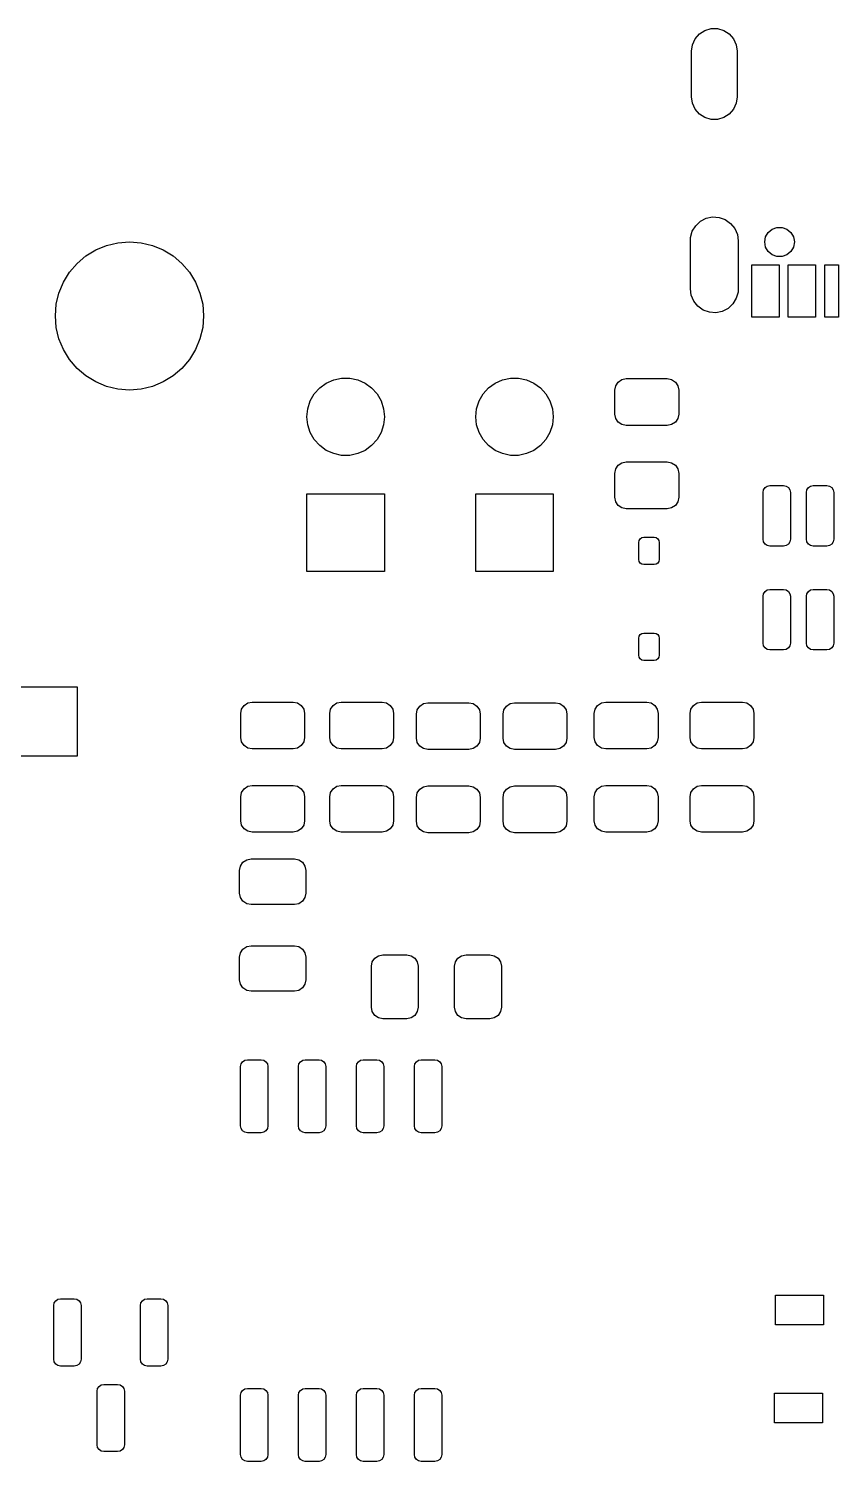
# Model space of a CAD drawing. Extents: x 0.07 to 2.75, y -2.34 to -0.07.
# Drawn here: x 1.463 to 2.162, y -1.306 to -0.07 of the extents above; entities that cross this region are included whole.
import ezdxf

# ---------------------------------------------------------------- set-up
doc = ezdxf.new("R2010")
doc.units = 0
doc.header["$MEASUREMENT"] = 0
doc.layers.add('BLACK', color=7, linetype='CONTINUOUS')

msp = doc.modelspace()

# ---------------------------------------------------------------- linework, layer by layer
at = {"layer": 'BLACK', "linetype": 'CONTINUOUS'}
for p, q in [((2.04223, -0.074887), (2.04694, -0.071858)), ((2.04694, -0.071858), (2.05232, -0.070279)), ((2.05232, -0.070279), (2.05792, -0.070279)), ((2.05792, -0.070279), (2.0633, -0.071858)), ((2.0633, -0.071858), (2.06801, -0.074887)), ((2.03543, -0.089764), (2.03623, -0.084218)), ((2.03623, -0.084218), (2.03856, -0.079121)), ((2.03856, -0.079121), (2.04223, -0.074887)), ((2.06801, -0.074887), (2.07168, -0.079121)), ((2.07168, -0.079121), (2.07401, -0.084218)), ((2.07401, -0.084218), (2.0748, -0.089764)), ((2.03543, -0.129134), (2.03543, -0.089764)), ((2.0748, -0.089764), (2.0748, -0.129134)), ((2.03623, -0.13468), (2.03543, -0.129134)), ((2.03856, -0.139776), (2.03623, -0.13468)), ((2.07401, -0.13468), (2.07168, -0.139776)), ((2.0748, -0.129134), (2.07401, -0.13468)), ((2.04223, -0.144011), (2.03856, -0.139776)), ((2.04694, -0.14704), (2.04223, -0.144011)), ((2.05232, -0.148619), (2.04694, -0.14704)), ((2.0633, -0.14704), (2.05792, -0.148619)), ((2.06801, -0.144011), (2.0633, -0.14704)), ((2.07168, -0.139776), (2.06801, -0.144011)), ((2.05792, -0.148619), (2.05232, -0.148619)), ((2.0432, -0.23646), (2.0482, -0.233871)), ((2.0482, -0.233871), (2.05371, -0.232725)), ((2.05371, -0.232725), (2.05932, -0.233109)), ((2.05932, -0.233109), (2.06463, -0.234994)), ((2.03464, -0.250532), (2.03616, -0.245112)), ((2.03616, -0.245112), (2.03908, -0.240302)), ((2.03908, -0.240302), (2.0432, -0.23646)), ((2.06463, -0.234994), (2.06923, -0.238241)), ((2.06923, -0.238241), (2.07278, -0.242607)), ((2.07278, -0.242607), (2.07502, -0.24777)), ((2.09939, -0.249954), (2.10162, -0.246106)), ((2.10162, -0.246106), (2.10502, -0.24325)), ((2.10502, -0.24325), (2.1092, -0.24173)), ((2.1092, -0.24173), (2.11364, -0.24173)), ((2.11364, -0.24173), (2.11781, -0.24325)), ((2.11781, -0.24325), (2.12122, -0.246106)), ((2.12122, -0.246106), (2.12344, -0.249954)), ((1.52135, -0.261107), (1.53062, -0.257265)), ((1.53062, -0.257265), (1.54039, -0.254921)), ((1.54039, -0.254921), (1.55039, -0.254134)), ((1.55039, -0.254134), (1.5604, -0.254921)), ((1.5604, -0.254921), (1.57016, -0.257265)), ((1.57016, -0.257265), (1.57944, -0.261107)), ((2.03445, -0.253346), (2.03464, -0.250532)), ((2.03445, -0.294685), (2.03445, -0.253346)), ((2.07502, -0.24777), (2.07579, -0.253346)), ((2.07579, -0.253346), (2.07579, -0.294685)), ((2.09862, -0.254331), (2.09939, -0.249954)), ((2.09939, -0.258707), (2.09862, -0.254331)), ((2.10162, -0.262555), (2.09939, -0.258707)), ((2.12344, -0.258707), (2.12122, -0.262555)), ((2.12344, -0.249954), (2.12421, -0.254331)), ((2.12421, -0.254331), (2.12344, -0.258707)), ((1.50516, -0.272872), (1.51279, -0.266352)), ((1.51279, -0.266352), (1.52135, -0.261107)), ((1.57944, -0.261107), (1.588, -0.266352)), ((1.588, -0.266352), (1.59563, -0.272872)), ((2.10502, -0.265412), (2.10162, -0.262555)), ((2.1092, -0.266932), (2.10502, -0.265412)), ((2.11364, -0.266932), (2.1092, -0.266932)), ((2.11781, -0.265412), (2.11364, -0.266932)), ((2.12122, -0.262555), (2.11781, -0.265412)), ((1.49339, -0.289066), (1.49864, -0.280506)), ((1.49864, -0.280506), (1.50516, -0.272872)), ((1.59563, -0.272872), (1.60215, -0.280506)), ((1.60215, -0.280506), (1.6074, -0.289066)), ((2.0874, -0.319291), (2.0874, -0.274016)), ((2.0874, -0.274016), (2.11102, -0.274016)), ((2.11102, -0.274016), (2.11102, -0.319291)), ((2.1189, -0.319291), (2.1189, -0.274016)), ((2.1189, -0.274016), (2.14252, -0.274016)), ((2.14252, -0.274016), (2.14252, -0.319291)), ((2.15039, -0.319291), (2.15039, -0.274016)), ((2.15039, -0.274016), (2.1622, -0.274016)), ((2.1622, -0.274016), (2.1622, -0.319291)), ((1.48955, -0.29834), (1.49339, -0.289066)), ((1.6074, -0.289066), (1.61124, -0.29834)), ((2.03522, -0.300262), (2.03445, -0.294685)), ((2.07579, -0.294685), (2.07559, -0.297499)), ((1.48642, -0.31811), (1.4872, -0.308102)), ((1.4872, -0.308102), (1.48955, -0.29834)), ((1.61124, -0.29834), (1.61358, -0.308102)), ((1.61358, -0.308102), (1.61437, -0.31811)), ((2.03746, -0.305424), (2.03522, -0.300262)), ((2.04101, -0.309791), (2.03746, -0.305424)), ((2.07115, -0.307729), (2.06704, -0.311571)), ((2.07408, -0.30292), (2.07115, -0.307729)), ((2.07559, -0.297499), (2.07408, -0.30292)), ((1.4872, -0.328118), (1.48642, -0.31811)), ((1.61437, -0.31811), (1.61358, -0.328118)), ((2.04561, -0.313037), (2.04101, -0.309791)), ((2.05091, -0.314922), (2.04561, -0.313037)), ((2.05653, -0.315306), (2.05091, -0.314922)), ((2.06204, -0.314161), (2.05653, -0.315306)), ((2.06704, -0.311571), (2.06204, -0.314161)), ((2.11102, -0.319291), (2.0874, -0.319291)), ((2.14252, -0.319291), (2.1189, -0.319291)), ((2.1622, -0.319291), (2.15039, -0.319291)), ((1.48955, -0.33788), (1.4872, -0.328118)), ((1.61358, -0.328118), (1.61124, -0.33788)), ((1.49339, -0.347155), (1.48955, -0.33788)), ((1.61124, -0.33788), (1.6074, -0.347155)), ((1.49864, -0.355715), (1.49339, -0.347155)), ((1.50516, -0.363348), (1.49864, -0.355715)), ((1.60215, -0.355715), (1.59563, -0.363348)), ((1.6074, -0.347155), (1.60215, -0.355715)), ((1.51279, -0.369868), (1.50516, -0.363348)), ((1.52135, -0.375114), (1.51279, -0.369868)), ((1.588, -0.369868), (1.57944, -0.375114)), ((1.59563, -0.363348), (1.588, -0.369868)), ((1.53062, -0.378955), (1.52135, -0.375114)), ((1.54039, -0.381299), (1.53062, -0.378955)), ((1.55039, -0.382087), (1.54039, -0.381299)), ((1.5604, -0.381299), (1.55039, -0.382087)), ((1.57016, -0.378955), (1.5604, -0.381299)), ((1.57944, -0.375114), (1.57016, -0.378955)), ((1.70993, -0.385448), (1.71462, -0.380249)), ((1.71462, -0.380249), (1.72028, -0.376137)), ((1.72028, -0.376137), (1.72667, -0.373291)), ((1.72667, -0.373291), (1.73351, -0.371837)), ((1.73351, -0.371837), (1.74051, -0.371837)), ((1.74051, -0.371837), (1.74735, -0.373291)), ((1.74735, -0.373291), (1.75374, -0.376137)), ((1.75374, -0.376137), (1.7594, -0.380249)), ((1.7594, -0.380249), (1.76408, -0.385448)), ((1.8556, -0.385448), (1.86028, -0.380249)), ((1.86028, -0.380249), (1.86594, -0.376137)), ((1.86594, -0.376137), (1.87234, -0.373291)), ((1.87234, -0.373291), (1.87918, -0.371837)), ((1.87918, -0.371837), (1.88618, -0.371837)), ((1.88618, -0.371837), (1.89302, -0.373291)), ((1.89302, -0.373291), (1.89941, -0.376137)), ((1.89941, -0.376137), (1.90507, -0.380249)), ((1.90507, -0.380249), (1.90975, -0.385448)), ((1.96929, -0.382087), (1.97004, -0.37832)), ((1.96929, -0.402756), (1.96929, -0.382087)), ((1.97004, -0.37832), (1.97217, -0.375127)), ((1.97217, -0.375127), (1.97537, -0.372993)), ((1.97537, -0.372993), (1.97913, -0.372244)), ((1.97913, -0.372244), (2.01457, -0.372244)), ((2.01457, -0.372244), (2.01833, -0.372993)), ((2.01833, -0.372993), (2.02153, -0.375127)), ((2.02153, -0.375127), (2.02366, -0.37832)), ((2.02366, -0.37832), (2.02441, -0.382087)), ((2.02441, -0.382087), (2.02441, -0.402756)), ((1.70427, -0.39816), (1.70644, -0.391507)), ((1.70644, -0.391507), (1.70993, -0.385448)), ((1.76408, -0.385448), (1.76758, -0.391507)), ((1.76758, -0.391507), (1.76974, -0.39816)), ((1.84994, -0.39816), (1.85211, -0.391507)), ((1.85211, -0.391507), (1.8556, -0.385448)), ((1.90975, -0.385448), (1.91325, -0.391507)), ((1.91325, -0.391507), (1.91541, -0.39816)), ((1.70354, -0.405118), (1.70427, -0.39816)), ((1.70427, -0.412076), (1.70354, -0.405118)), ((1.76974, -0.39816), (1.77047, -0.405118)), ((1.77047, -0.405118), (1.76974, -0.412076)), ((1.84921, -0.405118), (1.84994, -0.39816)), ((1.84994, -0.412076), (1.84921, -0.405118)), ((1.91541, -0.39816), (1.91614, -0.405118)), ((1.91614, -0.405118), (1.91541, -0.412076)), ((1.97004, -0.406522), (1.96929, -0.402756)), ((1.97217, -0.409716), (1.97004, -0.406522)), ((2.02366, -0.406522), (2.02153, -0.409716)), ((2.02441, -0.402756), (2.02366, -0.406522)), ((1.70644, -0.418729), (1.70427, -0.412076)), ((1.70993, -0.424788), (1.70644, -0.418729)), ((1.76758, -0.418729), (1.76408, -0.424788)), ((1.76974, -0.412076), (1.76758, -0.418729)), ((1.85211, -0.418729), (1.84994, -0.412076)), ((1.8556, -0.424788), (1.85211, -0.418729)), ((1.91325, -0.418729), (1.90975, -0.424788)), ((1.91541, -0.412076), (1.91325, -0.418729)), ((1.97537, -0.411849), (1.97217, -0.409716)), ((1.97913, -0.412598), (1.97537, -0.411849)), ((2.01457, -0.412598), (1.97913, -0.412598)), ((2.01833, -0.411849), (2.01457, -0.412598)), ((2.02153, -0.409716), (2.01833, -0.411849)), ((1.71462, -0.429987), (1.70993, -0.424788)), ((1.72028, -0.434099), (1.71462, -0.429987)), ((1.7594, -0.429987), (1.75374, -0.434099)), ((1.76408, -0.424788), (1.7594, -0.429987)), ((1.86028, -0.429987), (1.8556, -0.424788)), ((1.86594, -0.434099), (1.86028, -0.429987)), ((1.90507, -0.429987), (1.89941, -0.434099)), ((1.90975, -0.424788), (1.90507, -0.429987)), ((1.72667, -0.436945), (1.72028, -0.434099)), ((1.73351, -0.438399), (1.72667, -0.436945)), ((1.74051, -0.438399), (1.73351, -0.438399)), ((1.74735, -0.436945), (1.74051, -0.438399)), ((1.75374, -0.434099), (1.74735, -0.436945)), ((1.87234, -0.436945), (1.86594, -0.434099)), ((1.87918, -0.438399), (1.87234, -0.436945)), ((1.88618, -0.438399), (1.87918, -0.438399)), ((1.89302, -0.436945), (1.88618, -0.438399)), ((1.89941, -0.434099), (1.89302, -0.436945)), ((1.97217, -0.446977), (1.97537, -0.444844)), ((1.97537, -0.444844), (1.97913, -0.444094)), ((1.97913, -0.444094), (2.01457, -0.444094)), ((2.01457, -0.444094), (2.01833, -0.444844)), ((2.01833, -0.444844), (2.02153, -0.446977)), ((1.96929, -0.453937), (1.97004, -0.45017)), ((1.96929, -0.474606), (1.96929, -0.453937)), ((1.97004, -0.45017), (1.97217, -0.446977)), ((2.02153, -0.446977), (2.02366, -0.45017)), ((2.02366, -0.45017), (2.02441, -0.453937)), ((2.02441, -0.453937), (2.02441, -0.474606)), ((2.09724, -0.470452), (2.09769, -0.468192)), ((2.09769, -0.468192), (2.09897, -0.466277)), ((2.09897, -0.466277), (2.10089, -0.464996)), ((2.10089, -0.464996), (2.10315, -0.464547)), ((2.10315, -0.464547), (2.11496, -0.464547)), ((2.11496, -0.464547), (2.11722, -0.464996)), ((2.11722, -0.464996), (2.11914, -0.466277)), ((2.11914, -0.466277), (2.12042, -0.468192)), ((2.12042, -0.468192), (2.12087, -0.470452)), ((2.13465, -0.470452), (2.1351, -0.468192)), ((2.1351, -0.468192), (2.13638, -0.466277)), ((2.13638, -0.466277), (2.13829, -0.464996)), ((2.13829, -0.464996), (2.14055, -0.464547)), ((2.14055, -0.464547), (2.15236, -0.464547)), ((2.15236, -0.464547), (2.15462, -0.464996)), ((2.15462, -0.464996), (2.15654, -0.466277)), ((2.15654, -0.466277), (2.15782, -0.468192)), ((2.15782, -0.468192), (2.15827, -0.470452)), ((1.70354, -0.538583), (1.70354, -0.471654)), ((1.70354, -0.471654), (1.77047, -0.471654)), ((1.77047, -0.471654), (1.77047, -0.538583)), ((1.84921, -0.538583), (1.84921, -0.471654)), ((1.84921, -0.471654), (1.91614, -0.471654)), ((1.91614, -0.471654), (1.91614, -0.538583)), ((1.97004, -0.478373), (1.96929, -0.474606)), ((1.97217, -0.481566), (1.97004, -0.478373)), ((1.97537, -0.4837), (1.97217, -0.481566)), ((2.02153, -0.481566), (2.01833, -0.4837)), ((2.02366, -0.478373), (2.02153, -0.481566)), ((2.02441, -0.474606), (2.02366, -0.478373)), ((2.09724, -0.510807), (2.09724, -0.470452)), ((2.12087, -0.470452), (2.12087, -0.510807)), ((2.13465, -0.510807), (2.13465, -0.470452)), ((2.15827, -0.470452), (2.15827, -0.510807)), ((1.97913, -0.484449), (1.97537, -0.4837)), ((2.01457, -0.484449), (1.97913, -0.484449)), ((2.01833, -0.4837), (2.01457, -0.484449)), ((1.98996, -0.513484), (1.9903, -0.511789)), ((1.98996, -0.528248), (1.98996, -0.513484)), ((1.9903, -0.511789), (1.99126, -0.510352)), ((1.99126, -0.510352), (1.99269, -0.509392)), ((1.99269, -0.509392), (1.99439, -0.509055)), ((1.99439, -0.509055), (2.00325, -0.509055)), ((2.00325, -0.509055), (2.00494, -0.509392)), ((2.00494, -0.509392), (2.00638, -0.510352)), ((2.00638, -0.510352), (2.00734, -0.511789)), ((2.00734, -0.511789), (2.00768, -0.513484)), ((2.00768, -0.513484), (2.00768, -0.528248)), ((2.09769, -0.513067), (2.09724, -0.510807)), ((2.09897, -0.514983), (2.09769, -0.513067)), ((2.10089, -0.516263), (2.09897, -0.514983)), ((2.10315, -0.516712), (2.10089, -0.516263)), ((2.11496, -0.516712), (2.10315, -0.516712)), ((2.11722, -0.516263), (2.11496, -0.516712)), ((2.11914, -0.514983), (2.11722, -0.516263)), ((2.12042, -0.513067), (2.11914, -0.514983)), ((2.12087, -0.510807), (2.12042, -0.513067)), ((2.1351, -0.513067), (2.13465, -0.510807)), ((2.13638, -0.514983), (2.1351, -0.513067)), ((2.13829, -0.516263), (2.13638, -0.514983)), ((2.14055, -0.516712), (2.13829, -0.516263)), ((2.15236, -0.516712), (2.14055, -0.516712)), ((2.15462, -0.516263), (2.15236, -0.516712)), ((2.15654, -0.514983), (2.15462, -0.516263)), ((2.15782, -0.513067), (2.15654, -0.514983)), ((2.15827, -0.510807), (2.15782, -0.513067)), ((1.9903, -0.529943), (1.98996, -0.528248)), ((1.99126, -0.53138), (1.9903, -0.529943)), ((1.99269, -0.53234), (1.99126, -0.53138)), ((2.00638, -0.53138), (2.00494, -0.53234)), ((2.00734, -0.529943), (2.00638, -0.53138)), ((2.00768, -0.528248), (2.00734, -0.529943)), ((1.77047, -0.538583), (1.70354, -0.538583)), ((1.91614, -0.538583), (1.84921, -0.538583)), ((1.99439, -0.532677), (1.99269, -0.53234)), ((2.00325, -0.532677), (1.99439, -0.532677)), ((2.00494, -0.53234), (2.00325, -0.532677)), ((2.09769, -0.557759), (2.09897, -0.555844)), ((2.09897, -0.555844), (2.10089, -0.554563)), ((2.10089, -0.554563), (2.10315, -0.554114)), ((2.10315, -0.554114), (2.11496, -0.554114)), ((2.11496, -0.554114), (2.11722, -0.554563)), ((2.11722, -0.554563), (2.11914, -0.555844)), ((2.11914, -0.555844), (2.12042, -0.557759)), ((2.1351, -0.557759), (2.13638, -0.555844)), ((2.13638, -0.555844), (2.13829, -0.554563)), ((2.13829, -0.554563), (2.14055, -0.554114)), ((2.14055, -0.554114), (2.15236, -0.554114)), ((2.15236, -0.554114), (2.15462, -0.554563)), ((2.15462, -0.554563), (2.15654, -0.555844)), ((2.15654, -0.555844), (2.15782, -0.557759)), ((2.09724, -0.560019), (2.09769, -0.557759)), ((2.09724, -0.600374), (2.09724, -0.560019)), ((2.12042, -0.557759), (2.12087, -0.560019)), ((2.12087, -0.560019), (2.12087, -0.600374)), ((2.13465, -0.560019), (2.1351, -0.557759)), ((2.13465, -0.600374), (2.13465, -0.560019)), ((2.15782, -0.557759), (2.15827, -0.560019)), ((2.15827, -0.560019), (2.15827, -0.600374)), ((1.9903, -0.594466), (1.99126, -0.59303)), ((1.99126, -0.59303), (1.99269, -0.592069)), ((1.99269, -0.592069), (1.99439, -0.591732)), ((1.99439, -0.591732), (2.00325, -0.591732)), ((2.00325, -0.591732), (2.00494, -0.592069)), ((2.00494, -0.592069), (2.00638, -0.59303)), ((2.00638, -0.59303), (2.00734, -0.594466)), ((1.98996, -0.596161), (1.9903, -0.594466)), ((1.98996, -0.610925), (1.98996, -0.596161)), ((2.00734, -0.594466), (2.00768, -0.596161)), ((2.00768, -0.596161), (2.00768, -0.610925)), ((2.09769, -0.602634), (2.09724, -0.600374)), ((2.09897, -0.60455), (2.09769, -0.602634)), ((2.10089, -0.60583), (2.09897, -0.60455)), ((2.11914, -0.60455), (2.11722, -0.60583)), ((2.12042, -0.602634), (2.11914, -0.60455)), ((2.12087, -0.600374), (2.12042, -0.602634)), ((2.1351, -0.602634), (2.13465, -0.600374)), ((2.13638, -0.60455), (2.1351, -0.602634)), ((2.13829, -0.60583), (2.13638, -0.60455)), ((2.15654, -0.60455), (2.15462, -0.60583)), ((2.15782, -0.602634), (2.15654, -0.60455)), ((2.15827, -0.600374), (2.15782, -0.602634)), ((1.9903, -0.61262), (1.98996, -0.610925)), ((1.99126, -0.614057), (1.9903, -0.61262)), ((1.99269, -0.615017), (1.99126, -0.614057)), ((1.99439, -0.615354), (1.99269, -0.615017)), ((2.00325, -0.615354), (1.99439, -0.615354)), ((2.00494, -0.615017), (2.00325, -0.615354)), ((2.00638, -0.614057), (2.00494, -0.615017)), ((2.00734, -0.61262), (2.00638, -0.614057)), ((2.00768, -0.610925), (2.00734, -0.61262)), ((2.10315, -0.606279), (2.10089, -0.60583)), ((2.11496, -0.606279), (2.10315, -0.606279)), ((2.11722, -0.60583), (2.11496, -0.606279)), ((2.14055, -0.606279), (2.13829, -0.60583)), ((2.15236, -0.606279), (2.14055, -0.606279)), ((2.15462, -0.60583), (2.15236, -0.606279)), ((1.44528, -0.638189), (1.50512, -0.638189)), ((1.50512, -0.638189), (1.50512, -0.698031)), ((1.64721, -0.657355), (1.64934, -0.654162)), ((1.64934, -0.654162), (1.65253, -0.652029)), ((1.65253, -0.652029), (1.6563, -0.65128)), ((1.6563, -0.65128), (1.69173, -0.65128)), ((1.69173, -0.65128), (1.6955, -0.652029)), ((1.6955, -0.652029), (1.69869, -0.654162)), ((1.69869, -0.654162), (1.70083, -0.657355)), ((1.72398, -0.657355), (1.72611, -0.654162)), ((1.72611, -0.654162), (1.7293, -0.652029)), ((1.7293, -0.652029), (1.73307, -0.65128)), ((1.73307, -0.65128), (1.7685, -0.65128)), ((1.7685, -0.65128), (1.77227, -0.652029)), ((1.77227, -0.652029), (1.77546, -0.654162)), ((1.77546, -0.654162), (1.7776, -0.657355)), ((1.79878, -0.657848), (1.80091, -0.654654)), ((1.80091, -0.654654), (1.80411, -0.652521)), ((1.80411, -0.652521), (1.80787, -0.651772)), ((1.80787, -0.651772), (1.84331, -0.651772)), ((1.84331, -0.651772), (1.84707, -0.652521)), ((1.84707, -0.652521), (1.85027, -0.654654)), ((1.85027, -0.654654), (1.8524, -0.657848)), ((1.87358, -0.657848), (1.87572, -0.654654)), ((1.87572, -0.654654), (1.87891, -0.652521)), ((1.87891, -0.652521), (1.88268, -0.651772)), ((1.88268, -0.651772), (1.91811, -0.651772)), ((1.91811, -0.651772), (1.92188, -0.652521)), ((1.92188, -0.652521), (1.92507, -0.654654)), ((1.92507, -0.654654), (1.9272, -0.657848)), ((1.95232, -0.657355), (1.95446, -0.654162)), ((1.95446, -0.654162), (1.95765, -0.652029)), ((1.95765, -0.652029), (1.96142, -0.65128)), ((1.96142, -0.65128), (1.99685, -0.65128)), ((1.99685, -0.65128), (2.00062, -0.652029)), ((2.00062, -0.652029), (2.00381, -0.654162)), ((2.00381, -0.654162), (2.00594, -0.657355)), ((2.035, -0.657355), (2.03713, -0.654162)), ((2.03713, -0.654162), (2.04033, -0.652029)), ((2.04033, -0.652029), (2.04409, -0.65128)), ((2.04409, -0.65128), (2.07953, -0.65128)), ((2.07953, -0.65128), (2.08329, -0.652029)), ((2.08329, -0.652029), (2.08649, -0.654162)), ((2.08649, -0.654162), (2.08862, -0.657355)), ((1.64646, -0.661122), (1.64721, -0.657355)), ((1.64646, -0.681791), (1.64646, -0.661122)), ((1.70083, -0.657355), (1.70157, -0.661122)), ((1.70157, -0.661122), (1.70157, -0.681791)), ((1.72323, -0.661122), (1.72398, -0.657355)), ((1.72323, -0.681791), (1.72323, -0.661122)), ((1.7776, -0.657355), (1.77835, -0.661122)), ((1.77835, -0.661122), (1.77835, -0.681791)), ((1.79803, -0.661614), (1.79878, -0.657848)), ((1.79803, -0.682283), (1.79803, -0.661614)), ((1.8524, -0.657848), (1.85315, -0.661614)), ((1.85315, -0.661614), (1.85315, -0.682283)), ((1.87283, -0.661614), (1.87358, -0.657848)), ((1.87283, -0.682283), (1.87283, -0.661614)), ((1.9272, -0.657848), (1.92795, -0.661614)), ((1.92795, -0.661614), (1.92795, -0.682283)), ((1.95157, -0.661122), (1.95232, -0.657355)), ((1.95157, -0.681791), (1.95157, -0.661122)), ((2.00594, -0.657355), (2.00669, -0.661122)), ((2.00669, -0.661122), (2.00669, -0.681791)), ((2.03425, -0.661122), (2.035, -0.657355)), ((2.03425, -0.681791), (2.03425, -0.661122)), ((2.08862, -0.657355), (2.08937, -0.661122)), ((2.08937, -0.661122), (2.08937, -0.681791)), ((1.64721, -0.685558), (1.64646, -0.681791)), ((1.64934, -0.688751), (1.64721, -0.685558)), ((1.65253, -0.690885), (1.64934, -0.688751)), ((1.6563, -0.691634), (1.65253, -0.690885)), ((1.69173, -0.691634), (1.6563, -0.691634)), ((1.6955, -0.690885), (1.69173, -0.691634)), ((1.69869, -0.688751), (1.6955, -0.690885)), ((1.70083, -0.685558), (1.69869, -0.688751)), ((1.70157, -0.681791), (1.70083, -0.685558)), ((1.72398, -0.685558), (1.72323, -0.681791)), ((1.72611, -0.688751), (1.72398, -0.685558)), ((1.7293, -0.690885), (1.72611, -0.688751)), ((1.73307, -0.691634), (1.7293, -0.690885)), ((1.7685, -0.691634), (1.73307, -0.691634)), ((1.77227, -0.690885), (1.7685, -0.691634)), ((1.77546, -0.688751), (1.77227, -0.690885)), ((1.7776, -0.685558), (1.77546, -0.688751)), ((1.77835, -0.681791), (1.7776, -0.685558)), ((1.79878, -0.68605), (1.79803, -0.682283)), ((1.80091, -0.689243), (1.79878, -0.68605)), ((1.80411, -0.691377), (1.80091, -0.689243)), ((1.80787, -0.692126), (1.80411, -0.691377)), ((1.84331, -0.692126), (1.80787, -0.692126)), ((1.84707, -0.691377), (1.84331, -0.692126)), ((1.85027, -0.689243), (1.84707, -0.691377)), ((1.8524, -0.68605), (1.85027, -0.689243)), ((1.85315, -0.682283), (1.8524, -0.68605)), ((1.87358, -0.68605), (1.87283, -0.682283)), ((1.87572, -0.689243), (1.87358, -0.68605)), ((1.87891, -0.691377), (1.87572, -0.689243)), ((1.88268, -0.692126), (1.87891, -0.691377)), ((1.91811, -0.692126), (1.88268, -0.692126)), ((1.92188, -0.691377), (1.91811, -0.692126)), ((1.92507, -0.689243), (1.92188, -0.691377)), ((1.9272, -0.68605), (1.92507, -0.689243)), ((1.92795, -0.682283), (1.9272, -0.68605)), ((1.95232, -0.685558), (1.95157, -0.681791)), ((1.95446, -0.688751), (1.95232, -0.685558)), ((1.95765, -0.690885), (1.95446, -0.688751)), ((1.96142, -0.691634), (1.95765, -0.690885)), ((1.99685, -0.691634), (1.96142, -0.691634)), ((2.00062, -0.690885), (1.99685, -0.691634)), ((2.00381, -0.688751), (2.00062, -0.690885)), ((2.00594, -0.685558), (2.00381, -0.688751)), ((2.00669, -0.681791), (2.00594, -0.685558)), ((2.035, -0.685558), (2.03425, -0.681791)), ((2.03713, -0.688751), (2.035, -0.685558)), ((2.04033, -0.690885), (2.03713, -0.688751)), ((2.04409, -0.691634), (2.04033, -0.690885)), ((2.07953, -0.691634), (2.04409, -0.691634)), ((2.08329, -0.690885), (2.07953, -0.691634)), ((2.08649, -0.688751), (2.08329, -0.690885)), ((2.08862, -0.685558), (2.08649, -0.688751)), ((2.08937, -0.681791), (2.08862, -0.685558)), ((1.50512, -0.698031), (1.44528, -0.698031)), ((1.64646, -0.732972), (1.64721, -0.729206)), ((1.64721, -0.729206), (1.64934, -0.726013)), ((1.64934, -0.726013), (1.65253, -0.723879)), ((1.65253, -0.723879), (1.6563, -0.72313)), ((1.6563, -0.72313), (1.69173, -0.72313)), ((1.69173, -0.72313), (1.6955, -0.723879)), ((1.6955, -0.723879), (1.69869, -0.726013)), ((1.69869, -0.726013), (1.70083, -0.729206)), ((1.70083, -0.729206), (1.70157, -0.732972)), ((1.72323, -0.732972), (1.72398, -0.729206)), ((1.72398, -0.729206), (1.72611, -0.726013)), ((1.72611, -0.726013), (1.7293, -0.723879)), ((1.7293, -0.723879), (1.73307, -0.72313)), ((1.73307, -0.72313), (1.7685, -0.72313)), ((1.7685, -0.72313), (1.77227, -0.723879)), ((1.77227, -0.723879), (1.77546, -0.726013)), ((1.77546, -0.726013), (1.7776, -0.729206)), ((1.7776, -0.729206), (1.77835, -0.732972)), ((1.79878, -0.729698), (1.80091, -0.726505)), ((1.80091, -0.726505), (1.80411, -0.724371)), ((1.80411, -0.724371), (1.80787, -0.723622)), ((1.80787, -0.723622), (1.84331, -0.723622)), ((1.84331, -0.723622), (1.84707, -0.724371)), ((1.84707, -0.724371), (1.85027, -0.726505)), ((1.85027, -0.726505), (1.8524, -0.729698)), ((1.87358, -0.729698), (1.87572, -0.726505)), ((1.87572, -0.726505), (1.87891, -0.724371)), ((1.87891, -0.724371), (1.88268, -0.723622)), ((1.88268, -0.723622), (1.91811, -0.723622)), ((1.91811, -0.723622), (1.92188, -0.724371)), ((1.92188, -0.724371), (1.92507, -0.726505)), ((1.92507, -0.726505), (1.9272, -0.729698)), ((1.95157, -0.732972), (1.95232, -0.729206)), ((1.95232, -0.729206), (1.95446, -0.726013)), ((1.95446, -0.726013), (1.95765, -0.723879)), ((1.95765, -0.723879), (1.96142, -0.72313)), ((1.96142, -0.72313), (1.99685, -0.72313)), ((1.99685, -0.72313), (2.00062, -0.723879)), ((2.00062, -0.723879), (2.00381, -0.726013)), ((2.00381, -0.726013), (2.00594, -0.729206)), ((2.00594, -0.729206), (2.00669, -0.732972)), ((2.03425, -0.732972), (2.035, -0.729206)), ((2.035, -0.729206), (2.03713, -0.726013)), ((2.03713, -0.726013), (2.04033, -0.723879)), ((2.04033, -0.723879), (2.04409, -0.72313)), ((2.04409, -0.72313), (2.07953, -0.72313)), ((2.07953, -0.72313), (2.08329, -0.723879)), ((2.08329, -0.723879), (2.08649, -0.726013)), ((2.08649, -0.726013), (2.08862, -0.729206)), ((2.08862, -0.729206), (2.08937, -0.732972)), ((1.64646, -0.753642), (1.64646, -0.732972)), ((1.70157, -0.732972), (1.70157, -0.753642)), ((1.72323, -0.753642), (1.72323, -0.732972)), ((1.77835, -0.732972), (1.77835, -0.753642)), ((1.79803, -0.733465), (1.79878, -0.729698)), ((1.79803, -0.754134), (1.79803, -0.733465)), ((1.8524, -0.729698), (1.85315, -0.733465)), ((1.85315, -0.733465), (1.85315, -0.754134)), ((1.87283, -0.733465), (1.87358, -0.729698)), ((1.87283, -0.754134), (1.87283, -0.733465)), ((1.9272, -0.729698), (1.92795, -0.733465)), ((1.92795, -0.733465), (1.92795, -0.754134)), ((1.95157, -0.753642), (1.95157, -0.732972)), ((2.00669, -0.732972), (2.00669, -0.753642)), ((2.03425, -0.753642), (2.03425, -0.732972)), ((2.08937, -0.732972), (2.08937, -0.753642)), ((1.64721, -0.757408), (1.64646, -0.753642)), ((1.70157, -0.753642), (1.70083, -0.757408)), ((1.72398, -0.757408), (1.72323, -0.753642)), ((1.77835, -0.753642), (1.7776, -0.757408)), ((1.95232, -0.757408), (1.95157, -0.753642)), ((2.00669, -0.753642), (2.00594, -0.757408)), ((2.035, -0.757408), (2.03425, -0.753642)), ((2.08937, -0.753642), (2.08862, -0.757408)), ((1.64934, -0.760601), (1.64721, -0.757408)), ((1.65253, -0.762735), (1.64934, -0.760601)), ((1.6563, -0.763484), (1.65253, -0.762735)), ((1.69173, -0.763484), (1.6563, -0.763484)), ((1.6955, -0.762735), (1.69173, -0.763484)), ((1.69869, -0.760601), (1.6955, -0.762735)), ((1.70083, -0.757408), (1.69869, -0.760601)), ((1.72611, -0.760601), (1.72398, -0.757408)), ((1.7293, -0.762735), (1.72611, -0.760601)), ((1.73307, -0.763484), (1.7293, -0.762735)), ((1.7685, -0.763484), (1.73307, -0.763484)), ((1.77227, -0.762735), (1.7685, -0.763484)), ((1.77546, -0.760601), (1.77227, -0.762735)), ((1.7776, -0.757408), (1.77546, -0.760601)), ((1.79878, -0.7579), (1.79803, -0.754134)), ((1.80091, -0.761094), (1.79878, -0.7579)), ((1.80411, -0.763227), (1.80091, -0.761094)), ((1.80787, -0.763976), (1.80411, -0.763227)), ((1.84331, -0.763976), (1.80787, -0.763976)), ((1.84707, -0.763227), (1.84331, -0.763976)), ((1.85027, -0.761094), (1.84707, -0.763227)), ((1.8524, -0.7579), (1.85027, -0.761094)), ((1.85315, -0.754134), (1.8524, -0.7579)), ((1.87358, -0.7579), (1.87283, -0.754134)), ((1.87572, -0.761094), (1.87358, -0.7579)), ((1.87891, -0.763227), (1.87572, -0.761094)), ((1.88268, -0.763976), (1.87891, -0.763227)), ((1.91811, -0.763976), (1.88268, -0.763976)), ((1.92188, -0.763227), (1.91811, -0.763976)), ((1.92507, -0.761094), (1.92188, -0.763227)), ((1.9272, -0.7579), (1.92507, -0.761094)), ((1.92795, -0.754134), (1.9272, -0.7579)), ((1.95446, -0.760601), (1.95232, -0.757408)), ((1.95765, -0.762735), (1.95446, -0.760601)), ((1.96142, -0.763484), (1.95765, -0.762735)), ((1.99685, -0.763484), (1.96142, -0.763484)), ((2.00062, -0.762735), (1.99685, -0.763484)), ((2.00381, -0.760601), (2.00062, -0.762735)), ((2.00594, -0.757408), (2.00381, -0.760601)), ((2.03713, -0.760601), (2.035, -0.757408)), ((2.04033, -0.762735), (2.03713, -0.760601)), ((2.04409, -0.763484), (2.04033, -0.762735)), ((2.07953, -0.763484), (2.04409, -0.763484)), ((2.08329, -0.762735), (2.07953, -0.763484)), ((2.08649, -0.760601), (2.08329, -0.762735)), ((2.08862, -0.757408), (2.08649, -0.760601)), ((1.64622, -0.79269), (1.64836, -0.789497)), ((1.64836, -0.789497), (1.65155, -0.787363)), ((1.65155, -0.787363), (1.65531, -0.786614)), ((1.65531, -0.786614), (1.69272, -0.786614)), ((1.69272, -0.786614), (1.69648, -0.787363)), ((1.69648, -0.787363), (1.69968, -0.789497)), ((1.69968, -0.789497), (1.70181, -0.79269)), ((1.64547, -0.796457), (1.64622, -0.79269)), ((1.64547, -0.816142), (1.64547, -0.796457)), ((1.70181, -0.79269), (1.70256, -0.796457)), ((1.70256, -0.796457), (1.70256, -0.816142)), ((1.64622, -0.819908), (1.64547, -0.816142)), ((1.64836, -0.823101), (1.64622, -0.819908)), ((1.65155, -0.825235), (1.64836, -0.823101)), ((1.65531, -0.825984), (1.65155, -0.825235)), ((1.69272, -0.825984), (1.65531, -0.825984)), ((1.69648, -0.825235), (1.69272, -0.825984)), ((1.69968, -0.823101), (1.69648, -0.825235)), ((1.70181, -0.819908), (1.69968, -0.823101)), ((1.70256, -0.816142), (1.70181, -0.819908)), ((1.64622, -0.867493), (1.64836, -0.8643)), ((1.64836, -0.8643), (1.65155, -0.862167)), ((1.65155, -0.862167), (1.65531, -0.861417)), ((1.65531, -0.861417), (1.69272, -0.861417)), ((1.69272, -0.861417), (1.69648, -0.862167)), ((1.69648, -0.862167), (1.69968, -0.8643)), ((1.69968, -0.8643), (1.70181, -0.867493)), ((1.64547, -0.87126), (1.64622, -0.867493)), ((1.64547, -0.890945), (1.64547, -0.87126)), ((1.70181, -0.867493), (1.70256, -0.87126)), ((1.70256, -0.87126), (1.70256, -0.890945)), ((1.75915, -0.879134), (1.7599, -0.875367)), ((1.7599, -0.875367), (1.76204, -0.872174)), ((1.76204, -0.872174), (1.76523, -0.870041)), ((1.76523, -0.870041), (1.769, -0.869291)), ((1.769, -0.869291), (1.78967, -0.869291)), ((1.78967, -0.869291), (1.79343, -0.870041)), ((1.79343, -0.870041), (1.79663, -0.872174)), ((1.79663, -0.872174), (1.79876, -0.875367)), ((1.79876, -0.875367), (1.79951, -0.879134)), ((1.831, -0.879134), (1.83175, -0.875367)), ((1.83175, -0.875367), (1.83389, -0.872174)), ((1.83389, -0.872174), (1.83708, -0.870041)), ((1.83708, -0.870041), (1.84085, -0.869291)), ((1.84085, -0.869291), (1.86152, -0.869291)), ((1.86152, -0.869291), (1.86528, -0.870041)), ((1.86528, -0.870041), (1.86848, -0.872174)), ((1.86848, -0.872174), (1.87061, -0.875367)), ((1.87061, -0.875367), (1.87136, -0.879134)), ((1.75915, -0.914567), (1.75915, -0.879134)), ((1.79951, -0.879134), (1.79951, -0.914567)), ((1.831, -0.914567), (1.831, -0.879134)), ((1.87136, -0.879134), (1.87136, -0.914567)), ((1.64622, -0.894711), (1.64547, -0.890945)), ((1.64836, -0.897905), (1.64622, -0.894711)), ((1.65155, -0.900038), (1.64836, -0.897905)), ((1.65531, -0.900787), (1.65155, -0.900038)), ((1.69272, -0.900787), (1.65531, -0.900787)), ((1.69648, -0.900038), (1.69272, -0.900787)), ((1.69968, -0.897905), (1.69648, -0.900038)), ((1.70181, -0.894711), (1.69968, -0.897905)), ((1.70256, -0.890945), (1.70181, -0.894711)), ((1.7599, -0.918334), (1.75915, -0.914567)), ((1.79951, -0.914567), (1.79876, -0.918334)), ((1.83175, -0.918334), (1.831, -0.914567)), ((1.87136, -0.914567), (1.87061, -0.918334)), ((1.76204, -0.921527), (1.7599, -0.918334)), ((1.76523, -0.92366), (1.76204, -0.921527)), ((1.769, -0.924409), (1.76523, -0.92366)), ((1.78967, -0.924409), (1.769, -0.924409)), ((1.79343, -0.92366), (1.78967, -0.924409)), ((1.79663, -0.921527), (1.79343, -0.92366)), ((1.79876, -0.918334), (1.79663, -0.921527)), ((1.83389, -0.921527), (1.83175, -0.918334)), ((1.83708, -0.92366), (1.83389, -0.921527)), ((1.84085, -0.924409), (1.83708, -0.92366)), ((1.86152, -0.924409), (1.84085, -0.924409)), ((1.86528, -0.92366), (1.86152, -0.924409)), ((1.86848, -0.921527), (1.86528, -0.92366)), ((1.87061, -0.918334), (1.86848, -0.921527)), ((1.64626, -0.965748), (1.64671, -0.963488)), ((1.64671, -0.963488), (1.64799, -0.961572)), ((1.64799, -0.961572), (1.64991, -0.960292)), ((1.64991, -0.960292), (1.65217, -0.959843)), ((1.65217, -0.959843), (1.66398, -0.959843)), ((1.66398, -0.959843), (1.66624, -0.960292)), ((1.66624, -0.960292), (1.66815, -0.961572)), ((1.66815, -0.961572), (1.66943, -0.963488)), ((1.66943, -0.963488), (1.66988, -0.965748)), ((1.69626, -0.965748), (1.69671, -0.963488)), ((1.69671, -0.963488), (1.69799, -0.961572)), ((1.69799, -0.961572), (1.69991, -0.960292)), ((1.69991, -0.960292), (1.70217, -0.959843)), ((1.70217, -0.959843), (1.71398, -0.959843)), ((1.71398, -0.959843), (1.71624, -0.960292)), ((1.71624, -0.960292), (1.71815, -0.961572)), ((1.71815, -0.961572), (1.71943, -0.963488)), ((1.71943, -0.963488), (1.71988, -0.965748)), ((1.74626, -0.965748), (1.74671, -0.963488)), ((1.74671, -0.963488), (1.74799, -0.961572)), ((1.74799, -0.961572), (1.74991, -0.960292)), ((1.74991, -0.960292), (1.75217, -0.959843)), ((1.75217, -0.959843), (1.76398, -0.959843)), ((1.76398, -0.959843), (1.76624, -0.960292)), ((1.76624, -0.960292), (1.76815, -0.961572)), ((1.76815, -0.961572), (1.76943, -0.963488)), ((1.76943, -0.963488), (1.76988, -0.965748)), ((1.79626, -0.965748), (1.79671, -0.963488)), ((1.79671, -0.963488), (1.79799, -0.961572)), ((1.79799, -0.961572), (1.79991, -0.960292)), ((1.79991, -0.960292), (1.80217, -0.959843)), ((1.80217, -0.959843), (1.81398, -0.959843)), ((1.81398, -0.959843), (1.81624, -0.960292)), ((1.81624, -0.960292), (1.81815, -0.961572)), ((1.81815, -0.961572), (1.81943, -0.963488)), ((1.81943, -0.963488), (1.81988, -0.965748)), ((1.64626, -1.01693), (1.64626, -0.965748)), ((1.66988, -0.965748), (1.66988, -1.01693)), ((1.69626, -1.01693), (1.69626, -0.965748)), ((1.71988, -0.965748), (1.71988, -1.01693)), ((1.74626, -1.01693), (1.74626, -0.965748)), ((1.76988, -0.965748), (1.76988, -1.01693)), ((1.79626, -1.01693), (1.79626, -0.965748)), ((1.81988, -0.965748), (1.81988, -1.01693)), ((1.64671, -1.01919), (1.64626, -1.01693)), ((1.64799, -1.0211), (1.64671, -1.01919)), ((1.64991, -1.02239), (1.64799, -1.0211)), ((1.65217, -1.02283), (1.64991, -1.02239)), ((1.66398, -1.02283), (1.65217, -1.02283)), ((1.66624, -1.02239), (1.66398, -1.02283)), ((1.66815, -1.0211), (1.66624, -1.02239)), ((1.66943, -1.01919), (1.66815, -1.0211)), ((1.66988, -1.01693), (1.66943, -1.01919)), ((1.69671, -1.01919), (1.69626, -1.01693)), ((1.69799, -1.0211), (1.69671, -1.01919)), ((1.69991, -1.02239), (1.69799, -1.0211)), ((1.70217, -1.02283), (1.69991, -1.02239)), ((1.71398, -1.02283), (1.70217, -1.02283)), ((1.71624, -1.02239), (1.71398, -1.02283)), ((1.71815, -1.0211), (1.71624, -1.02239)), ((1.71943, -1.01919), (1.71815, -1.0211)), ((1.71988, -1.01693), (1.71943, -1.01919)), ((1.74671, -1.01919), (1.74626, -1.01693)), ((1.74799, -1.0211), (1.74671, -1.01919)), ((1.74991, -1.02239), (1.74799, -1.0211)), ((1.75217, -1.02283), (1.74991, -1.02239)), ((1.76398, -1.02283), (1.75217, -1.02283)), ((1.76624, -1.02239), (1.76398, -1.02283)), ((1.76815, -1.0211), (1.76624, -1.02239)), ((1.76943, -1.01919), (1.76815, -1.0211)), ((1.76988, -1.01693), (1.76943, -1.01919)), ((1.79671, -1.01919), (1.79626, -1.01693)), ((1.79799, -1.0211), (1.79671, -1.01919)), ((1.79991, -1.02239), (1.79799, -1.0211)), ((1.80217, -1.02283), (1.79991, -1.02239)), ((1.81398, -1.02283), (1.80217, -1.02283)), ((1.81624, -1.02239), (1.81398, -1.02283)), ((1.81815, -1.0211), (1.81624, -1.02239)), ((1.81943, -1.01919), (1.81815, -1.0211)), ((1.81988, -1.01693), (1.81943, -1.01919)), ((1.48504, -1.17195), (1.48549, -1.16969)), ((1.48504, -1.21821), (1.48504, -1.17195)), ((1.48549, -1.16969), (1.48677, -1.16777)), ((1.48677, -1.16777), (1.48868, -1.16649)), ((1.48868, -1.16649), (1.49094, -1.16604)), ((1.49094, -1.16604), (1.50276, -1.16604)), ((1.50276, -1.16604), (1.50502, -1.16649)), ((1.50502, -1.16649), (1.50693, -1.16777)), ((1.50693, -1.16777), (1.50821, -1.16969)), ((1.50821, -1.16969), (1.50866, -1.17195)), ((1.50866, -1.17195), (1.50866, -1.21821)), ((1.55984, -1.17195), (1.56029, -1.16969)), ((1.55984, -1.21821), (1.55984, -1.17195)), ((1.56029, -1.16969), (1.56157, -1.16777)), ((1.56157, -1.16777), (1.56349, -1.16649)), ((1.56349, -1.16649), (1.56575, -1.16604)), ((1.56575, -1.16604), (1.57756, -1.16604)), ((1.57756, -1.16604), (1.57982, -1.16649)), ((1.57982, -1.16649), (1.58173, -1.16777)), ((1.58173, -1.16777), (1.58302, -1.16969)), ((1.58302, -1.16969), (1.58346, -1.17195)), ((1.58346, -1.17195), (1.58346, -1.21821)), ((2.10807, -1.18839), (2.10807, -1.1628)), ((2.10807, -1.1628), (2.14941, -1.1628)), ((2.14941, -1.1628), (2.14941, -1.18839)), ((2.14941, -1.18839), (2.10807, -1.18839)), ((1.48549, -1.22047), (1.48504, -1.21821)), ((1.48677, -1.22238), (1.48549, -1.22047)), ((1.48868, -1.22366), (1.48677, -1.22238)), ((1.49094, -1.22411), (1.48868, -1.22366)), ((1.50502, -1.22366), (1.50276, -1.22411)), ((1.50693, -1.22238), (1.50502, -1.22366)), ((1.50821, -1.22047), (1.50693, -1.22238)), ((1.50866, -1.21821), (1.50821, -1.22047)), ((1.56029, -1.22047), (1.55984, -1.21821)), ((1.56157, -1.22238), (1.56029, -1.22047)), ((1.56349, -1.22366), (1.56157, -1.22238)), ((1.56575, -1.22411), (1.56349, -1.22366)), ((1.57982, -1.22366), (1.57756, -1.22411)), ((1.58173, -1.22238), (1.57982, -1.22366)), ((1.58302, -1.22047), (1.58173, -1.22238)), ((1.58346, -1.21821), (1.58302, -1.22047)), ((1.50276, -1.22411), (1.49094, -1.22411)), ((1.57756, -1.22411), (1.56575, -1.22411)), ((1.52244, -1.24577), (1.52289, -1.24351)), ((1.52244, -1.29203), (1.52244, -1.24577)), ((1.52289, -1.24351), (1.52417, -1.24159)), ((1.52417, -1.24159), (1.52609, -1.24031)), ((1.52609, -1.24031), (1.52835, -1.23986)), ((1.52835, -1.23986), (1.54016, -1.23986)), ((1.54016, -1.23986), (1.54242, -1.24031)), ((1.54242, -1.24031), (1.54433, -1.24159)), ((1.54433, -1.24159), (1.54561, -1.24351)), ((1.54561, -1.24351), (1.54606, -1.24577)), ((1.54606, -1.24577), (1.54606, -1.29203)), ((1.64626, -1.24921), (1.64671, -1.24695)), ((1.64671, -1.24695), (1.64799, -1.24504)), ((1.64799, -1.24504), (1.64991, -1.24376)), ((1.64991, -1.24376), (1.65217, -1.24331)), ((1.65217, -1.24331), (1.66398, -1.24331)), ((1.66398, -1.24331), (1.66624, -1.24376)), ((1.66624, -1.24376), (1.66815, -1.24504)), ((1.66815, -1.24504), (1.66943, -1.24695)), ((1.66943, -1.24695), (1.66988, -1.24921)), ((1.69626, -1.24921), (1.69671, -1.24695)), ((1.69671, -1.24695), (1.69799, -1.24504)), ((1.69799, -1.24504), (1.69991, -1.24376)), ((1.69991, -1.24376), (1.70217, -1.24331)), ((1.70217, -1.24331), (1.71398, -1.24331)), ((1.71398, -1.24331), (1.71624, -1.24376)), ((1.71624, -1.24376), (1.71815, -1.24504)), ((1.71815, -1.24504), (1.71943, -1.24695)), ((1.71943, -1.24695), (1.71988, -1.24921)), ((1.74626, -1.24921), (1.74671, -1.24695)), ((1.74671, -1.24695), (1.74799, -1.24504)), ((1.74799, -1.24504), (1.74991, -1.24376)), ((1.74991, -1.24376), (1.75217, -1.24331)), ((1.75217, -1.24331), (1.76398, -1.24331)), ((1.76398, -1.24331), (1.76624, -1.24376)), ((1.76624, -1.24376), (1.76815, -1.24504)), ((1.76815, -1.24504), (1.76943, -1.24695)), ((1.76943, -1.24695), (1.76988, -1.24921)), ((1.79626, -1.24921), (1.79671, -1.24695)), ((1.79671, -1.24695), (1.79799, -1.24504)), ((1.79799, -1.24504), (1.79991, -1.24376)), ((1.79991, -1.24376), (1.80217, -1.24331)), ((1.80217, -1.24331), (1.81398, -1.24331)), ((1.81398, -1.24331), (1.81624, -1.24376)), ((1.81624, -1.24376), (1.81815, -1.24504)), ((1.81815, -1.24504), (1.81943, -1.24695)), ((1.81943, -1.24695), (1.81988, -1.24921)), ((2.10709, -1.27303), (2.10709, -1.24744)), ((2.10709, -1.24744), (2.14843, -1.24744)), ((2.14843, -1.24744), (2.14843, -1.27303)), ((1.64626, -1.30039), (1.64626, -1.24921)), ((1.66988, -1.24921), (1.66988, -1.30039)), ((1.69626, -1.30039), (1.69626, -1.24921)), ((1.71988, -1.24921), (1.71988, -1.30039)), ((1.74626, -1.30039), (1.74626, -1.24921)), ((1.76988, -1.24921), (1.76988, -1.30039)), ((1.79626, -1.30039), (1.79626, -1.24921)), ((1.81988, -1.24921), (1.81988, -1.30039)), ((2.14843, -1.27303), (2.10709, -1.27303)), ((1.52289, -1.29429), (1.52244, -1.29203)), ((1.52417, -1.2962), (1.52289, -1.29429)), ((1.52609, -1.29748), (1.52417, -1.2962)), ((1.52835, -1.29793), (1.52609, -1.29748)), ((1.54242, -1.29748), (1.54016, -1.29793)), ((1.54433, -1.2962), (1.54242, -1.29748)), ((1.54561, -1.29429), (1.54433, -1.2962)), ((1.54606, -1.29203), (1.54561, -1.29429)), ((1.54016, -1.29793), (1.52835, -1.29793)), ((1.64671, -1.30265), (1.64626, -1.30039)), ((1.64799, -1.30457), (1.64671, -1.30265)), ((1.64991, -1.30585), (1.64799, -1.30457)), ((1.65217, -1.3063), (1.64991, -1.30585)), ((1.66398, -1.3063), (1.65217, -1.3063)), ((1.66624, -1.30585), (1.66398, -1.3063)), ((1.66815, -1.30457), (1.66624, -1.30585)), ((1.66943, -1.30265), (1.66815, -1.30457)), ((1.66988, -1.30039), (1.66943, -1.30265)), ((1.69671, -1.30265), (1.69626, -1.30039)), ((1.69799, -1.30457), (1.69671, -1.30265)), ((1.69991, -1.30585), (1.69799, -1.30457)), ((1.70217, -1.3063), (1.69991, -1.30585)), ((1.71398, -1.3063), (1.70217, -1.3063)), ((1.71624, -1.30585), (1.71398, -1.3063)), ((1.71815, -1.30457), (1.71624, -1.30585)), ((1.71943, -1.30265), (1.71815, -1.30457)), ((1.71988, -1.30039), (1.71943, -1.30265)), ((1.74671, -1.30265), (1.74626, -1.30039)), ((1.74799, -1.30457), (1.74671, -1.30265)), ((1.74991, -1.30585), (1.74799, -1.30457)), ((1.75217, -1.3063), (1.74991, -1.30585)), ((1.76398, -1.3063), (1.75217, -1.3063)), ((1.76624, -1.30585), (1.76398, -1.3063)), ((1.76815, -1.30457), (1.76624, -1.30585)), ((1.76943, -1.30265), (1.76815, -1.30457)), ((1.76988, -1.30039), (1.76943, -1.30265)), ((1.79671, -1.30265), (1.79626, -1.30039)), ((1.79799, -1.30457), (1.79671, -1.30265)), ((1.79991, -1.30585), (1.79799, -1.30457)), ((1.80217, -1.3063), (1.79991, -1.30585)), ((1.81398, -1.3063), (1.80217, -1.3063)), ((1.81624, -1.30585), (1.81398, -1.3063)), ((1.81815, -1.30457), (1.81624, -1.30585)), ((1.81943, -1.30265), (1.81815, -1.30457)), ((1.81988, -1.30039), (1.81943, -1.30265))]:
    msp.add_line(p, q, dxfattribs=at)

doc.saveas('drawing.dxf')
